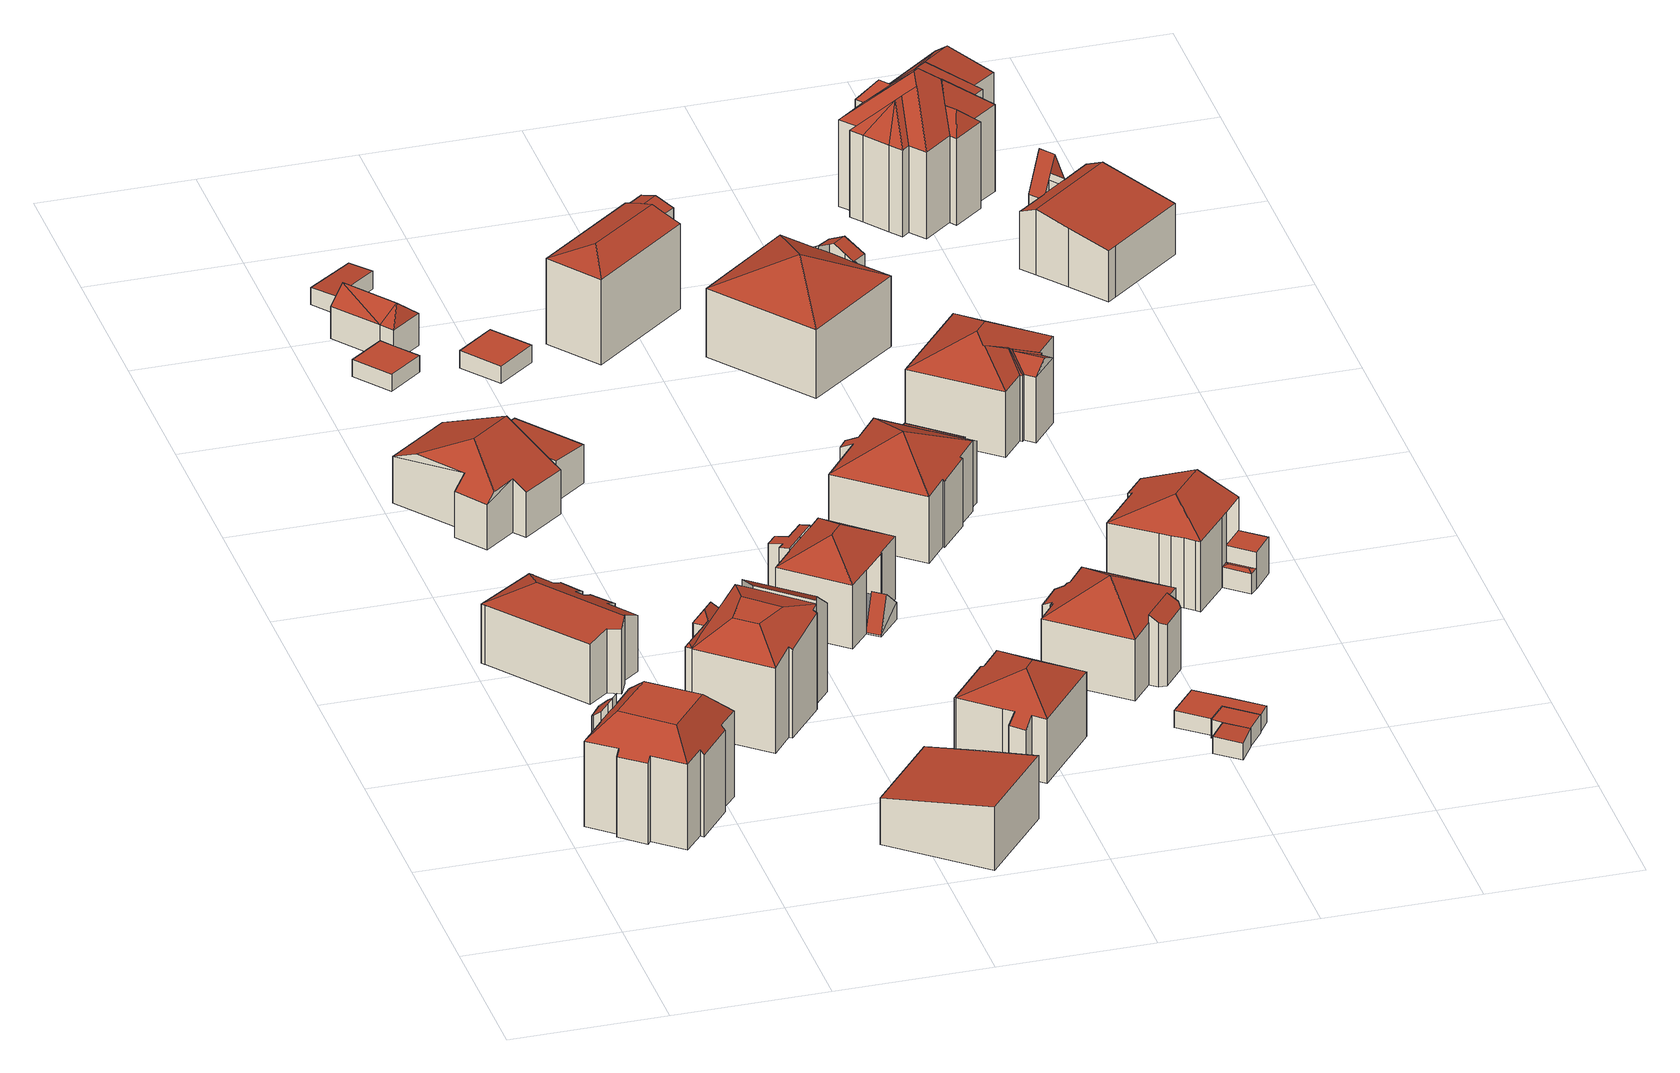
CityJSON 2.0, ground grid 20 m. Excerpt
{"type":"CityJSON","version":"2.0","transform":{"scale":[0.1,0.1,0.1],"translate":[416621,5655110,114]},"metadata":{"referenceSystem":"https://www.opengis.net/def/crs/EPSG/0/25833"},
"CityObjects":{
"building1":{"type":"Building","attributes":{"Gemeindeschluessel":14612000,"Geometrietyp2DReferenz":"3000","function":"31001_9998","roofType":"9999"},"children":["building1-1","building1-2"]},
"building1-1":{"type":"BuildingPart","attributes":{"Dachtyp_tdc":"tdcPolyFlatRoof","Dachneigung":38.19,"QualitaetDacherkennung":44,"Geometrietyp2DReferenz":"3000","measuredHeight":13.04,"roofType":"2100"},"parents":["building1"],"geometry":[{"type":"MultiSurface","lod":"2","boundaries":[[[0,1,2,3]],[[1,4,5,2]],[[4,6,7,5]],[[6,8,9,7]],[[8,10,11,12,9]],[[13,0,3,14,15]],[[13,16,10,8,6,4,1,0]],[[3,2,5,7,9,12,17,14]]],"semantics":{"surfaces":[{"type":"WallSurface"},{"type":"RoofSurface"},{"type":"GroundSurface"}],"values":[0,0,0,0,0,0,1,2]}}]},
"building1-2":{"type":"BuildingPart","attributes":{"Dachtyp_tdc":"tdcCutTentRoof","Dachneigung":0.212,"QualitaetDacherkennung":69,"Geometrietyp2DReferenz":"3000","measuredHeight":15.02,"roofType":"9999"},"parents":["building1"],"geometry":[{"type":"MultiSurface","lod":"2","boundaries":[[[11,18,19,12]],[[18,20,21,19]],[[20,22,23,21]],[[22,24,25,23]],[[24,26,27,25]],[[26,28,29,27]],[[28,30,31,29]],[[30,32,33,31]],[[32,34,35,33]],[[34,36,37,35]],[[36,38,39,37]],[[38,40,41,39]],[[40,42,43,41]],[[42,44,45,43]],[[18,11,46,15,47,48,49]],[[28,26,24,22,20,18,49,50]],[[38,36,34,32,30,28,50,51]],[[44,52,53,45]],[[52,47,54,53]],[[47,15,14,54]],[[47,52,44,42,40,38,51,48]],[[51,50,49,48]],[[45,53,54,14,17,12,19,21,23,25,27,29,31,33,35,37,39,41,43]]],"semantics":{"surfaces":[{"type":"WallSurface"},{"type":"RoofSurface"},{"type":"GroundSurface"}],"values":[0,0,0,0,0,0,0,0,0,0,0,0,0,0,1,1,1,0,0,0,1,1,2]}}]},
"building2":{"type":"Building","attributes":{"Dachtyp_tdc":"tdcHipAndGableRoof","Gemeindeschluessel":14612000,"Dachneigung":10.43,"QualitaetDacherkennung":39,"Geometrietyp2DReferenz":"3000","measuredHeight":9.29,"function":"31001_9998","roofType":"5000"},"geometry":[{"type":"Solid","lod":"2","boundaries":[[[[55,56,57,58]],[[56,59,60,57]],[[59,61,62,60]],[[61,63,64,62]],[[63,65,66,64]],[[65,67,68,66]],[[67,69,70,68]],[[69,71,72,70]],[[71,73,74,72]],[[73,75,76,74]],[[75,77,78,76]],[[77,79,80,78]],[[79,81,82,80]],[[81,83,84,82]],[[83,85,86,84]],[[85,87,88,86]],[[87,89,90,88]],[[89,91,92,90]],[[91,93,94,92]],[[93,55,58,94]],[[89,87,95]],[[87,85,83,81,79,77,75,95]],[[75,73,71,69,67,65,63,61,59,56,55,93,91,89,95]],[[58,57,60,62,64,66,68,70,72,74,76,78,80,82,84,86,88,90,92,94]]]],"semantics":{"surfaces":[{"type":"WallSurface"},{"type":"RoofSurface"},{"type":"GroundSurface"}],"values":[[0,0,0,0,0,0,0,0,0,0,0,0,0,0,0,0,0,0,0,0,1,1,1,2]]}}]},
"building3":{"type":"Building","attributes":{"Dachtyp_tdc":"tdcFreeFormRoof","Gemeindeschluessel":14612000,"Dachneigung":24.43,"QualitaetDacherkennung":12,"Geometrietyp2DReferenz":"3000","measuredHeight":10.75,"function":"31001_9998","roofType":"5000"},"geometry":[{"type":"Solid","lod":"2","boundaries":[[[[96,97,98]],[[99,100,101,102,103,104,105,106]],[[97,96,100,99]],[[96,107,101,100]],[[107,108,102,101]],[[108,109,103,102]],[[109,110,104,103]],[[110,111,105,104]],[[111,112,106,105]],[[112,97,99,106]],[[109,113,114,115,111,110]],[[107,96,98,114,113,108]],[[114,98,97,112,115]],[[112,111,115]],[[109,108,113]]]],"semantics":{"surfaces":[{"type":"WallSurface"},{"type":"GroundSurface"},{"type":"RoofSurface"}],"values":[[0,1,0,0,0,0,0,0,0,0,2,2,2,0,0]]}}]},
"building4":{"type":"Building","attributes":{"Gemeindeschluessel":14612000,"Geometrietyp2DReferenz":"3000","function":"31001_9998","roofType":"9999"},"children":["building4-1","building4-2","building4-3"]},
"building4-1":{"type":"BuildingPart","attributes":{"Dachtyp_tdc":"tdcFreeFormRoof","Dachneigung":56.17,"QualitaetDacherkennung":36,"Geometrietyp2DReferenz":"3000","measuredHeight":13.42,"roofType":"5000"},"parents":["building4"],"geometry":[{"type":"MultiSurface","lod":"2","boundaries":[[[116,117,118,119]],[[120,116,119,121]],[[122,123,124,125,126,127]],[[119,118,123,122]],[[118,128,124,123]],[[129,130,126,125,131]],[[130,121,127,126]],[[121,119,122,127]],[[132,120,121,130]],[[132,130,129]],[[117,116,120,132,129,133,128]],[[117,128,118]]],"semantics":{"surfaces":[{"type":"RoofSurface"},{"type":"GroundSurface"},{"type":"WallSurface"}],"values":[0,0,1,2,2,2,2,2,0,0,0,0]}}]},
"building4-2":{"type":"BuildingPart","attributes":{"Dachtyp_tdc":"tdcPolyFlatRoof","Dachneigung":38.94,"QualitaetDacherkennung":40,"Geometrietyp2DReferenz":"3000","measuredHeight":14.75,"roofType":"2100"},"parents":["building4"],"geometry":[{"type":"MultiSurface","lod":"2","boundaries":[[[134,135,136,137,138]],[[135,139,140,136]],[[139,141,142,143,140]],[[141,139,135,134]],[[137,136,140,143]]],"semantics":{"surfaces":[{"type":"WallSurface"},{"type":"RoofSurface"},{"type":"GroundSurface"}],"values":[0,0,0,1,2]}}]},
"building4-3":{"type":"BuildingPart","attributes":{"Dachtyp_tdc":"tdcCutTentRoof","Dachneigung":34.37,"QualitaetDacherkennung":35,"Geometrietyp2DReferenz":"3000","measuredHeight":14.91,"roofType":"9999"},"parents":["building4"],"geometry":[{"type":"MultiSurface","lod":"2","boundaries":[[[144,145,146,147]],[[145,148,149,146]],[[148,131,125,149]],[[150,151,152,124,128]],[[151,138,137,152]],[[142,153,154,143]],[[153,155,156,154]],[[155,144,147,156]],[[131,148,157,158]],[[151,150,133,131,158,159]],[[142,138,151,159,160]],[[148,145,144,155,153,142,160,157]],[[160,159,158,157]],[[147,146,149,125,124,152,137,143,154,156]]],"semantics":{"surfaces":[{"type":"WallSurface"},{"type":"RoofSurface"},{"type":"GroundSurface"}],"values":[0,0,0,0,0,0,0,0,1,1,1,1,1,2]}}]},
"building5":{"type":"Building","attributes":{"Dachtyp_tdc":"tdcPolyFlatRoof","Gemeindeschluessel":14612000,"Dachneigung":9.01,"QualitaetDacherkennung":82,"Geometrietyp2DReferenz":"3000","measuredHeight":8.7,"function":"31001_9998","roofType":"2100"},"geometry":[{"type":"Solid","lod":"2","boundaries":[[[[161,162,163,164]],[[162,165,166,163]],[[165,167,168,166]],[[167,169,170,168]],[[169,161,164,170]],[[169,167,165,162,161]],[[164,163,166,168,170]]]],"semantics":{"surfaces":[{"type":"WallSurface"},{"type":"RoofSurface"},{"type":"GroundSurface"}],"values":[[0,0,0,0,0,1,2]]}}]},
"building6":{"type":"Building","attributes":{"Dachtyp_tdc":"tdcPolyFlatRoof","Gemeindeschluessel":14612000,"Dachneigung":0,"QualitaetDacherkennung":83,"Geometrietyp2DReferenz":"3000","measuredHeight":2.3,"function":"31001_9998","roofType":"1000"},"geometry":[{"type":"Solid","lod":"2","boundaries":[[[[171,172,173,174]],[[172,175,176,173]],[[175,177,178,176]],[[177,179,180,178]],[[179,171,174,180]],[[179,177,175,172,171]],[[174,173,176,178,180]]]],"semantics":{"surfaces":[{"type":"WallSurface"},{"type":"RoofSurface"},{"type":"GroundSurface"}],"values":[[0,0,0,0,0,1,2]]}}]},
"building7":{"type":"Building","attributes":{"Dachtyp_tdc":"tdcPolyFlatRoof","Gemeindeschluessel":14612000,"Dachneigung":3.55,"QualitaetDacherkennung":76,"Geometrietyp2DReferenz":"3000","measuredHeight":5.58,"function":"31001_9998","roofType":"2100"},"geometry":[{"type":"Solid","lod":"2","boundaries":[[[[181,182,183,184]],[[182,185,186,183]],[[185,187,188,186]],[[187,181,184,188]],[[187,185,182,181]],[[184,183,186,188]]]],"semantics":{"surfaces":[{"type":"WallSurface"},{"type":"RoofSurface"},{"type":"GroundSurface"}],"values":[[0,0,0,0,1,2]]}}]},
"building8":{"type":"Building","attributes":{"Dachtyp_tdc":"tdcFreeFormRoof","Gemeindeschluessel":14612000,"Dachneigung":41.23,"QualitaetDacherkennung":11,"Geometrietyp2DReferenz":"3000","measuredHeight":6.53,"function":"31001_9998","roofType":"5000"},"geometry":[{"type":"Solid","lod":"2","boundaries":[[[[189,190,176,178]],[[190,191,192,176]],[[191,193,194,192]],[[193,195,196,194]],[[195,189,178,196]],[[197,190,189]],[[190,197,198]],[[198,191,190]],[[197,189,195]],[[195,193,198,197]],[[191,198,193]],[[178,176,192,194,196]]]],"semantics":{"surfaces":[{"type":"WallSurface"},{"type":"RoofSurface"},{"type":"GroundSurface"}],"values":[[0,0,0,0,0,1,1,1,1,1,0,2]]}}]},
"building9":{"type":"Building","attributes":{"Dachtyp_tdc":"tdcPolyFlatRoof","Gemeindeschluessel":14612000,"Dachneigung":0,"QualitaetDacherkennung":0,"Geometrietyp2DReferenz":"3000","BezugspunktDach":"2000","measuredHeight":3,"function":"31001_9998"},"geometry":[{"type":"MultiSurface","lod":"2","boundaries":[[[199,200,201,202,203]],[[203,202,163,166]],[[202,201,204,163]],[[201,200,205,204]],[[200,199,206,205]],[[199,203,166,206]],[[166,163,204,205,206]]],"semantics":{"surfaces":[{"type":"RoofSurface"},{"type":"WallSurface"},{"type":"GroundSurface"}],"values":[0,1,1,1,1,1,2]}}]},
"building10":{"type":"Building","attributes":{"Dachtyp_tdc":"tdcPolyFlatRoof","Gemeindeschluessel":14612000,"Dachneigung":2.91,"QualitaetDacherkennung":65,"Geometrietyp2DReferenz":"3000","measuredHeight":2.51,"function":"31001_9998","roofType":"2100"},"geometry":[{"type":"Solid","lod":"2","boundaries":[[[[207,208,209,210]],[[208,211,212,209]],[[211,213,214,212]],[[213,207,210,214]],[[213,211,208,207]],[[210,209,212,214]]]],"semantics":{"surfaces":[{"type":"WallSurface"},{"type":"RoofSurface"},{"type":"GroundSurface"}],"values":[[0,0,0,0,1,2]]}}]},
"building11":{"type":"Building","attributes":{"Dachtyp_tdc":"tdcPolyFlatRoof","Gemeindeschluessel":14612000,"Dachneigung":0,"QualitaetDacherkennung":87,"Geometrietyp2DReferenz":"3000","measuredHeight":2.39,"function":"31001_9998","roofType":"1000"},"geometry":[{"type":"Solid","lod":"2","boundaries":[[[[215,216,217,218]],[[216,219,220,217]],[[219,221,222,220]],[[221,215,218,222]],[[221,219,216,215]],[[218,217,220,222]]]],"semantics":{"surfaces":[{"type":"WallSurface"},{"type":"RoofSurface"},{"type":"GroundSurface"}],"values":[[0,0,0,0,1,2]]}}]},
"building12":{"type":"Building","attributes":{"Gemeindeschluessel":14612000,"Geometrietyp2DReferenz":"3000","function":"31001_9998","roofType":"9999"},"children":["building12-1","building12-2","building12-3"]},
"building12-1":{"type":"BuildingPart","attributes":{"Dachtyp_tdc":"tdcPolyFlatRoof","Dachneigung":11.39,"QualitaetDacherkennung":41,"Geometrietyp2DReferenz":"3000","measuredHeight":9.18,"roofType":"2100"},"parents":["building12"],"geometry":[{"type":"MultiSurface","lod":"2","boundaries":[[[223,224,225]],[[226,227,228,229,230]],[[227,231,232,228]],[[231,233,234,232]],[[233,235,236,234]],[[235,237,238,236]],[[237,239,240,238]],[[239,223,225,240]],[[239,237,235,233,231,227,226,223]],[[225,229,228,232,234,236,238,240]]],"semantics":{"surfaces":[{"type":"WallSurface"},{"type":"RoofSurface"},{"type":"GroundSurface"}],"values":[0,0,0,0,0,0,0,0,1,2]}}]},
"building12-2":{"type":"BuildingPart","attributes":{"Dachtyp_tdc":"tdcHipRoof","Dachneigung":28.52,"QualitaetDacherkennung":69,"Geometrietyp2DReferenz":"3000","measuredHeight":11.44,"roofType":"3200"},"parents":["building12"],"geometry":[{"type":"MultiSurface","lod":"2","boundaries":[[[241,242,243]],[[241,244,245,242]],[[244,246,247,245]],[[246,230,229,247]],[[224,248,249,225]],[[248,250,251,249]],[[250,252,253,251]],[[252,254,255,256,253]],[[250,248,257]],[[246,244,258]],[[248,224,230,246,258,257]],[[244,241,254,252,250,257,258]],[[242,245,247,229,225,249,251,253,256]]],"semantics":{"surfaces":[{"type":"WallSurface"},{"type":"RoofSurface"},{"type":"GroundSurface"}],"values":[0,0,0,0,0,0,0,0,1,1,1,1,2]}}]},
"building12-3":{"type":"BuildingPart","attributes":{"Dachtyp_tdc":"tdcGableRoof","Dachneigung":69.74,"QualitaetDacherkennung":8,"Geometrietyp2DReferenz":"3000","measuredHeight":4.91,"roofType":"3100"},"parents":["building12"],"geometry":[{"type":"MultiSurface","lod":"2","boundaries":[[[243,259,260,261]],[[256,262,263,242]],[[255,264,262,256]],[[264,259,263,262]],[[259,243,242,263]],[[259,264,260]],[[264,255,261,260]]],"semantics":{"surfaces":[{"type":"RoofSurface"},{"type":"GroundSurface"},{"type":"WallSurface"}],"values":[0,1,2,2,2,2,0]}}]},
"building13":{"type":"Building","attributes":{"Dachtyp_tdc":"tdcHipRoof","Gemeindeschluessel":14612000,"Dachneigung":22.95,"QualitaetDacherkennung":58,"Geometrietyp2DReferenz":"3000","measuredHeight":11.78,"function":"31001_9998","roofType":"3200"},"geometry":[{"type":"Solid","lod":"2","boundaries":[[[[265,266,267,268]],[[266,269,270,267]],[[269,271,272,270]],[[271,273,274,272]],[[273,275,276,274]],[[275,277,278,276]],[[277,279,280,278]],[[279,281,282,280]],[[281,283,284,282]],[[283,285,286,284]],[[285,287,288,286]],[[287,265,268,288]],[[283,281,279,277,275,273,271,289]],[[269,266,290]],[[271,269,290,289]],[[266,265,287,285,283,289,290]],[[268,267,270,272,274,276,278,280,282,284,286,288]]]],"semantics":{"surfaces":[{"type":"WallSurface"},{"type":"RoofSurface"},{"type":"GroundSurface"}],"values":[[0,0,0,0,0,0,0,0,0,0,0,0,1,1,1,1,2]]}}]},
"building14":{"type":"Building","attributes":{"Gemeindeschluessel":14612000,"Geometrietyp2DReferenz":"3000","function":"31001_9998","roofType":"9999"},"children":["building14-1","building14-2"]},
"building14-1":{"type":"BuildingPart","attributes":{"Dachtyp_tdc":"tdcHipAndGableRoof","Dachneigung":17.61,"QualitaetDacherkennung":70,"Geometrietyp2DReferenz":"3000","measuredHeight":13.07,"roofType":"5000"},"parents":["building14"],"geometry":[{"type":"MultiSurface","lod":"2","boundaries":[[[291,292,293,294]],[[292,295,296,293]],[[295,297,298,296]],[[299,300,301,302]],[[300,291,294,301]],[[292,291,303]],[[291,300,304,305,303]],[[295,292,303,305,306,307,308]],[[295,308,297]],[[299,309,304,300]],[[294,293,296,298,302,301]]],"semantics":{"surfaces":[{"type":"WallSurface"},{"type":"RoofSurface"},{"type":"GroundSurface"}],"values":[0,0,0,0,0,1,1,1,0,0,2]}}]},
"building14-2":{"type":"BuildingPart","attributes":{"Dachtyp_tdc":"tdcGableRoof","Dachneigung":17.36,"QualitaetDacherkennung":72,"Geometrietyp2DReferenz":"3000","measuredHeight":12.71,"roofType":"3100"},"parents":["building14"],"geometry":[{"type":"MultiSurface","lod":"2","boundaries":[[[310,311,298,297,308]],[[310,312,313,311]],[[312,309,299,302,313]],[[312,310,314]],[[310,308,306,315,314]],[[309,312,314,315]],[[298,311,313,302]]],"semantics":{"surfaces":[{"type":"WallSurface"},{"type":"RoofSurface"},{"type":"GroundSurface"}],"values":[0,0,0,0,1,1,2]}}]},
"building15":{"type":"Building","attributes":{"Gemeindeschluessel":14612000,"Geometrietyp2DReferenz":"3000","function":"31001_9998","roofType":"9999"},"children":["building15-1","building15-2"]},
"building15-1":{"type":"BuildingPart","attributes":{"Dachtyp_tdc":"tdcTentRoof","Dachneigung":26.87,"QualitaetDacherkennung":73,"Geometrietyp2DReferenz":"3000","measuredHeight":12.7,"roofType":"3500"},"parents":["building15"],"geometry":[{"type":"MultiSurface","lod":"2","boundaries":[[[316,317,318,319]],[[317,320,321,318]],[[320,322,323,321]],[[324,325,326,327]],[[325,328,329,326]],[[330,331,332,333]],[[328,330,333,329]],[[331,334,335,332]],[[334,336,337,335]],[[336,338,339,337]],[[338,340,341,339]],[[340,342,343,341]],[[342,316,319,343]],[[325,324,322,320,344]],[[336,334,331,330,328,325,344]],[[338,336,344]],[[320,317,316,342,340,338,344]],[[319,318,321,323,327,326,329,333,332,335,337,339,341,343]]],"semantics":{"surfaces":[{"type":"WallSurface"},{"type":"RoofSurface"},{"type":"GroundSurface"}],"values":[0,0,0,0,0,0,0,0,0,0,0,0,0,1,1,1,1,2]}}]},
"building15-2":{"type":"BuildingPart","attributes":{"Dachtyp_tdc":"tdcPolyFlatRoof","Dachneigung":33.54,"QualitaetDacherkennung":64,"Geometrietyp2DReferenz":"3000","measuredHeight":9.73,"roofType":"2100"},"parents":["building15"],"geometry":[{"type":"MultiSurface","lod":"2","boundaries":[[[345,324,327,346]],[[347,348,323,322]],[[347,345,346,348]],[[347,322,324,345]],[[346,327,323,348]]],"semantics":{"surfaces":[{"type":"WallSurface"},{"type":"RoofSurface"},{"type":"GroundSurface"}],"values":[0,0,0,1,2]}}]},
"building16":{"type":"Building","attributes":{"Gemeindeschluessel":14612000,"Geometrietyp2DReferenz":"3000","function":"31001_9998","roofType":"9999"},"children":["building16-1","building16-2"]},
"building16-1":{"type":"BuildingPart","attributes":{"Dachtyp_tdc":"tdcTentRoof","Dachneigung":31.18,"QualitaetDacherkennung":73,"Geometrietyp2DReferenz":"3000","measuredHeight":12.28,"roofType":"3500"},"parents":["building16"],"geometry":[{"type":"MultiSurface","lod":"2","boundaries":[[[349,350,351,352]],[[350,353,354,351]],[[353,355,356,354]],[[355,357,358,356]],[[357,359,360,358]],[[359,361,362,360]],[[361,363,364,362]],[[363,365,366,364]],[[365,367,368,366]],[[367,369,370,368]],[[369,371,372,370]],[[371,373,374,372]],[[373,375,376,374]],[[353,350,377]],[[371,369,367,365,363,361,359,357,355,353,377]],[[373,371,377]],[[350,349,375,373,377]],[[352,351,354,356,358,360,362,364,366,368,370,372,374,376]]],"semantics":{"surfaces":[{"type":"WallSurface"},{"type":"RoofSurface"},{"type":"GroundSurface"}],"values":[0,0,0,0,0,0,0,0,0,0,0,0,0,1,1,1,1,2]}}]},
"building16-2":{"type":"BuildingPart","attributes":{"Dachtyp_tdc":"tdcPolyFlatRoof","Dachneigung":30.59,"QualitaetDacherkennung":47,"Geometrietyp2DReferenz":"3000","measuredHeight":9.62,"roofType":"2100"},"parents":["building16"],"geometry":[{"type":"MultiSurface","lod":"2","boundaries":[[[378,379,380,381]],[[379,382,349,352,380]],[[383,384,385,376,375]],[[384,386,387,385]],[[386,378,381,387]],[[386,384,383,382,379,378]],[[381,380,352,376,385,387]]],"semantics":{"surfaces":[{"type":"WallSurface"},{"type":"RoofSurface"},{"type":"GroundSurface"}],"values":[0,0,0,0,0,1,2]}}]},
"building17":{"type":"Building","attributes":{"Dachtyp_tdc":"tdcPolyFlatRoof","Gemeindeschluessel":14612000,"Dachneigung":5.43,"QualitaetDacherkennung":57,"Geometrietyp2DReferenz":"3000","measuredHeight":2.51,"function":"31001_9998","roofType":"2100"},"geometry":[{"type":"Solid","lod":"2","boundaries":[[[[388,389,390,391]],[[389,392,393,390]],[[392,394,395,393]],[[394,388,391,395]],[[394,392,389,388]],[[391,390,393,395]]]],"semantics":{"surfaces":[{"type":"WallSurface"},{"type":"RoofSurface"},{"type":"GroundSurface"}],"values":[[0,0,0,0,1,2]]}}]},
"building18":{"type":"Building","attributes":{"Dachtyp_tdc":"tdcPolyFlatRoof","Gemeindeschluessel":14612000,"Dachneigung":0,"QualitaetDacherkennung":63,"Geometrietyp2DReferenz":"3000","measuredHeight":2.42,"function":"31001_9998","roofType":"1000"},"geometry":[{"type":"Solid","lod":"2","boundaries":[[[[396,397,398,399]],[[397,400,401,398]],[[400,402,403,401]],[[402,392,404,403]],[[392,389,405,404]],[[389,396,399,405]],[[389,392,402,400,397,396]],[[399,398,401,403,404,405]]]],"semantics":{"surfaces":[{"type":"WallSurface"},{"type":"RoofSurface"},{"type":"GroundSurface"}],"values":[[0,0,0,0,0,0,1,2]]}}]},
"building19":{"type":"Building","attributes":{"Dachtyp_tdc":"tdcPolyFlatRoof","Gemeindeschluessel":14612000,"Dachneigung":0,"QualitaetDacherkennung":74,"Geometrietyp2DReferenz":"3000","measuredHeight":2.34,"function":"31001_9998","roofType":"1000"},"geometry":[{"type":"Solid","lod":"2","boundaries":[[[[406,407,408,409]],[[407,410,411,408]],[[410,412,413,411]],[[412,414,415,413]],[[414,416,417,415]],[[416,418,419,417]],[[418,406,409,419]],[[418,416,414,412,410,407,406]],[[409,408,411,413,415,417,419]]]],"semantics":{"surfaces":[{"type":"WallSurface"},{"type":"RoofSurface"},{"type":"GroundSurface"}],"values":[[0,0,0,0,0,0,0,1,2]]}}]},
"building20":{"type":"Building","attributes":{"Dachtyp_tdc":"tdcPolyFlatRoof","Gemeindeschluessel":14612000,"Dachneigung":0,"QualitaetDacherkennung":70,"Geometrietyp2DReferenz":"3000","measuredHeight":2.42,"function":"31001_9998","roofType":"1000"},"geometry":[{"type":"Solid","lod":"2","boundaries":[[[[420,421,422,423]],[[421,424,425,422]],[[424,426,427,425]],[[426,420,423,427]],[[426,424,421,420]],[[423,422,425,427]]]],"semantics":{"surfaces":[{"type":"WallSurface"},{"type":"RoofSurface"},{"type":"GroundSurface"}],"values":[[0,0,0,0,1,2]]}}]},
"building21":{"type":"Building","attributes":{"Gemeindeschluessel":14612000,"Geometrietyp2DReferenz":"3000","function":"31001_9998","roofType":"9999"},"children":["building21-1","building21-2"]},
"building21-1":{"type":"BuildingPart","attributes":{"Dachtyp_tdc":"tdcGableRoof","Dachneigung":26.5,"QualitaetDacherkennung":74,"Geometrietyp2DReferenz":"3000","measuredHeight":11.21,"roofType":"3100"},"parents":["building21"],"geometry":[{"type":"MultiSurface","lod":"2","boundaries":[[[428,429,430,431]],[[432,433,434,435]],[[435,436,437,434]],[[436,438,439,437]],[[438,440,441,439]],[[440,442,443,441]],[[442,444,445,443]],[[444,446,447,445]],[[446,428,431,447]],[[442,440,438,436,435,432,435,448]],[[448,449,429,428,446,444,442]],[[431,430,450,434,433,434,437,439,441,443,445,447]]],"semantics":{"surfaces":[{"type":"WallSurface"},{"type":"RoofSurface"},{"type":"GroundSurface"}],"values":[0,0,0,0,0,0,0,0,0,1,1,2]}}]},
"building21-2":{"type":"BuildingPart","attributes":{"Dachtyp_tdc":"tdcTentRoof","Dachneigung":26.08,"QualitaetDacherkennung":76,"Geometrietyp2DReferenz":"3000","measuredHeight":13.18,"roofType":"3500"},"parents":["building21"],"geometry":[{"type":"MultiSurface","lod":"2","boundaries":[[[451,452,453,454]],[[452,455,433,453]],[[455,435,434,433]],[[456,430,429]],[[456,457,458,430]],[[457,459,460,458]],[[459,451,454,460]],[[451,459,461]],[[452,451,461]],[[457,456,449,462,435,455,452,461]],[[459,457,461]],[[454,453,433,434,450,430,458,460]]],"semantics":{"surfaces":[{"type":"WallSurface"},{"type":"RoofSurface"},{"type":"GroundSurface"}],"values":[0,0,0,0,0,0,0,1,1,1,1,2]}}]},
"building22":{"type":"Building","attributes":{"Dachtyp_tdc":"tdcFreeFormRoof","Gemeindeschluessel":14612000,"Dachneigung":26.68,"QualitaetDacherkennung":79,"Geometrietyp2DReferenz":"3000","measuredHeight":12.27,"function":"31001_9998","roofType":"5000"},"geometry":[{"type":"Solid","lod":"2","boundaries":[[[[463,464,465,466]],[[464,467,468,465]],[[467,469,470,468]],[[469,471,472,470]],[[471,473,474,472]],[[473,475,476,474]],[[475,477,478,476]],[[477,479,480,478]],[[479,481,482,480]],[[481,483,484,482]],[[483,485,486,484]],[[485,463,466,486]],[[487,488,489,490,491,492,485,483]],[[493,494,487,483,481]],[[493,481,479]],[[494,493,479,477]],[[488,487,494,477,475]],[[489,488,475,473]],[[490,489,473,471]],[[491,490,471,469]],[[495,496,492,491,469,467]],[[495,467,464]],[[496,495,464,463]],[[492,496,463,485]],[[466,465,468,470,472,474,476,478,480,482,484,486]]]],"semantics":{"surfaces":[{"type":"WallSurface"},{"type":"RoofSurface"},{"type":"GroundSurface"}],"values":[[0,0,0,0,0,0,0,0,0,0,0,0,1,1,1,1,1,1,1,1,1,0,1,1,2]]}}]},
"building23":{"type":"Building","attributes":{"Gemeindeschluessel":14612000,"Geometrietyp2DReferenz":"3000","function":"31001_9998","roofType":"9999"},"children":["building23-1","building23-2"]},
"building23-1":{"type":"BuildingPart","attributes":{"Dachtyp_tdc":"tdcPolyFlatRoof","Dachneigung":0,"QualitaetDacherkennung":39,"Geometrietyp2DReferenz":"3000","measuredHeight":5.01,"roofType":"1000"},"parents":["building23"],"geometry":[{"type":"MultiSurface","lod":"2","boundaries":[[[497,498,499,500]],[[498,501,502,499]],[[503,497,500,504]],[[503,501,498,497]],[[500,499,502,504]]],"semantics":{"surfaces":[{"type":"WallSurface"},{"type":"RoofSurface"},{"type":"GroundSurface"}],"values":[0,0,0,1,2]}}]},
"building23-2":{"type":"BuildingPart","attributes":{"Dachtyp_tdc":"tdcHipAndGableRoof","Dachneigung":22.65,"QualitaetDacherkennung":49,"Geometrietyp2DReferenz":"3000","measuredHeight":12.1,"roofType":"5000"},"parents":["building23"],"geometry":[{"type":"MultiSurface","lod":"2","boundaries":[[[505,506,507,508]],[[506,509,503,504,507]],[[510,502,501]],[[510,511,512,502]],[[511,513,514,512]],[[513,515,516,514]],[[515,517,518,516]],[[517,519,520,518]],[[519,521,522,520]],[[521,523,524,522]],[[523,525,526,524]],[[525,527,528,526]],[[527,505,508,528]],[[523,521,519,517,515,513,529]],[[513,511,510,509,506,529]],[[506,505,527,525,523,529]],[[508,507,504,502,512,514,516,518,520,522,524,526,528]]],"semantics":{"surfaces":[{"type":"WallSurface"},{"type":"RoofSurface"},{"type":"GroundSurface"}],"values":[0,0,0,0,0,0,0,0,0,0,0,0,0,1,1,1,2]}}]},
"building24":{"type":"Building","attributes":{"Dachtyp_tdc":"tdcFreeFormRoof","Gemeindeschluessel":14612000,"Dachneigung":15.13,"QualitaetDacherkennung":25,"Geometrietyp2DReferenz":"3000","measuredHeight":3,"function":"31001_9998","roofType":"5000"},"geometry":[{"type":"Solid","lod":"2","boundaries":[[[[530,531,502,512]],[[531,532,499,502]],[[532,533,534,499]],[[533,530,512,534]],[[535,533,532]],[[536,535,532,531]],[[536,531,530]],[[535,536,530,533]],[[512,502,499,534]]]],"semantics":{"surfaces":[{"type":"WallSurface"},{"type":"RoofSurface"},{"type":"GroundSurface"}],"values":[[0,0,0,0,1,1,1,1,2]]}}]},
"building25":{"type":"Building","attributes":{"Dachtyp_tdc":"tdcFreeFormRoof","Gemeindeschluessel":14612000,"Dachneigung":42.09,"QualitaetDacherkennung":21,"Geometrietyp2DReferenz":"3000","measuredHeight":17.71,"function":"31001_9998","roofType":"5000"},"geometry":[{"type":"Solid","lod":"2","boundaries":[[[[537,538,539,540]],[[538,541,542,539]],[[541,543,544,542]],[[543,545,546,544]],[[545,547,548,546]],[[547,549,550,548]],[[549,551,552,550]],[[551,553,554,552]],[[553,555,556,554]],[[555,557,558,556]],[[557,559,560,558]],[[559,561,562,560]],[[561,563,564,562]],[[563,565,566,564]],[[565,567,568,566]],[[567,569,570,568]],[[569,571,572,570]],[[571,573,574,572]],[[573,575,576,574]],[[575,577,578,576]],[[577,579,580,578]],[[579,537,540,580]],[[581,582,579,577]],[[583,584,585,581,577,575]],[[586,587,588,583,575,573]],[[586,573,571]],[[587,586,571,569]],[[588,587,569,567]],[[589,584,583,588,567,565]],[[590,589,565,563]],[[591,590,563,561]],[[592,591,561,559]],[[592,559,557]],[[557,591,592]],[[591,589,590]],[[557,589,591]],[[589,585,584]],[[555,589,557]],[[555,585,589]],[[593,585,555]],[[549,585,593]],[[585,549,547]],[[594,593,555,553]],[[594,553,551]],[[593,594,551,549]],[[581,585,547,545]],[[595,582,581,545,543]],[[595,538,537]],[[595,541,538]],[[541,595,543]],[[582,595,537,579]],[[540,539,542,544,546,548,550,552,554,556,558,560,562,564,566,568,570,572,574,576,578,580]]]],"semantics":{"surfaces":[{"type":"WallSurface"},{"type":"RoofSurface"},{"type":"GroundSurface"}],"values":[[0,0,0,0,0,0,0,0,0,0,0,0,0,0,0,0,0,0,0,0,0,0,1,1,1,1,1,1,1,1,1,1,1,1,1,1,1,1,1,1,1,1,1,1,1,1,1,1,1,1,1,2]]}}]},
"building26":{"type":"Building","attributes":{"Gemeindeschluessel":14612000,"Geometrietyp2DReferenz":"3000","function":"31001_9998","roofType":"9999"},"children":["building26-1","building26-2"]},
"building26-1":{"type":"BuildingPart","attributes":{"Dachtyp_tdc":"tdcGableRoof","Dachneigung":10.49,"QualitaetDacherkennung":35,"Geometrietyp2DReferenz":"3000","measuredHeight":9.02,"roofType":"3100"},"parents":["building26"],"geometry":[{"type":"MultiSurface","lod":"2","boundaries":[[[596,597,598]],[[596,599,600,597]],[[599,601,602,600]],[[601,603,604,602]],[[603,605,606,604]],[[605,607,608,606]],[[607,609,610,608]],[[609,611,612,610]],[[611,613,614,612]],[[613,615,616,614]],[[615,617,616]],[[611,609,607,605,603,601]],[[601,599,596,618,615,613,611]],[[597,600,602,604,606,608,610,612,614,616]]],"semantics":{"surfaces":[{"type":"WallSurface"},{"type":"RoofSurface"},{"type":"GroundSurface"}],"values":[0,0,0,0,0,0,0,0,0,0,0,1,1,2]}}]},
"building26-2":{"type":"BuildingPart","attributes":{"Dachtyp_tdc":"tdcGableRoof","Dachneigung":66.54,"QualitaetDacherkennung":50,"Geometrietyp2DReferenz":"3000","measuredHeight":12.33,"roofType":"3100"},"parents":["building26"],"geometry":[{"type":"MultiSurface","lod":"2","boundaries":[[[619,620,621,622]],[[620,598,597,621]],[[617,619,622,616]],[[617,618,623,624,619]],[[625,624,623,626]],[[626,596,598]],[[620,625,626,598]],[[619,624,625,620]],[[622,621,597,616]]],"semantics":{"surfaces":[{"type":"WallSurface"},{"type":"RoofSurface"},{"type":"GroundSurface"}],"values":[0,0,0,1,1,0,0,0,2]}}]}
},
"vertices":[
[45,275,139],[45,283,134],[45,283,15],[45,275,15],[59,302,134],[59,302,15],[70,303,140],[70,303,15],[75,298,145],[75,298,15],[81,304,145],[81,304,132],[81,304,15],[52,269,146],[52,269,15],[52,269,132],[82,305,146],[82,305,15],
[106,334,132],[106,334,15],[142,304,133],[142,304,15],[145,307,128],[145,307,15],[174,283,129],[174,283,15],[172,281,132],[172,281,15],[210,248,133],[210,248,15],[186,221,133],[186,221,15],[190,218,127],[190,218,15],[150,170,127],[150,170,15],[146,173,133],[146,173,15],[123,146,133],[123,146,15],[86,177,133],[86,177,15],[82,172,126],[82,172,15],[51,198,125],[51,198,15],[82,305,132],[21,232,132],[63,235,165],[112,292,165],[170,244,165],[121,185,165],[55,203,133],[55,203,15],[21,232,15],
[107,659,90],[119,669,83],[119,669,13],[107,659,13],[137,639,85],[137,639,13],[126,631,91],[126,631,13],[133,621,91],[133,621,13],[144,630,85],[144,630,13],[167,605,83],[167,605,13],[155,596,90],[155,596,13],[182,560,90],[182,560,13],[161,544,103],[161,544,13],[159,537,106],[159,537,13],[149,515,102],[149,515,13],[133,523,101],[133,523,13],[107,503,95],[107,503,13],[13,627,94],[13,627,13],[13,626,94],[13,626,13],[10,630,94],[10,630,13],[86,688,90],[86,688,13],[89,685,90],[89,685,13],[88,685,90],[88,685,13],[81,640,106],
[193,924,79],[88,1063,82],[145,987,125],[88,1063,18],[193,924,18],[139,884,18],[127,900,18],[87,869,18],[58,908,18],[74,920,18],[10,1004,18],[139,884,80],[127,900,91],[87,869,80],[58,908,81],[74,920,97],[10,1004,82],[98,878,91],[94,948,125],[31,976,98],
[235,459,148],[246,472,148],[245,487,132],[220,458,132],[236,449,137],[231,448,132],[220,458,14],[245,487,14],[262,473,14],[202,402,14],[196,407,14],[231,448,14],[262,473,132],[202,402,132],[196,407,132],[202,402,131],[201,408,137],[205,407,132],
[290,491,161],[310,514,136],[310,514,14],[290,491,14],[290,491,152],[383,451,136],[383,451,14],[363,427,162],[363,427,152],[363,427,14],
[314,360,135],[310,363,138],[310,363,14],[314,360,14],[285,332,131],[285,332,14],[262,473,146],[283,497,152],[283,497,14],[356,418,150],[356,418,14],[360,415,147],[360,415,14],[280,385,162],[254,407,162],[277,450,163],[318,414,163],
[346,100,76],[429,199,76],[429,199,12],[346,100,12],[487,151,88],[487,151,12],[542,104,99],[542,104,12],[459,5,99],[459,5,12],
[82,1257,37],[47,1303,37],[47,1303,14],[82,1257,14],[91,1336,37],[91,1336,14],[103,1320,37],[103,1320,14],[126,1290,37],[126,1290,14],
[242,996,64],[199,964,67],[199,964,11],[242,996,11],[139,1046,67],[139,1046,11],[181,1077,64],[181,1077,11],
[103,1320,58],[91,1336,58],[47,1394,58],[47,1394,14],[86,1424,58],[86,1424,14],[142,1349,58],[142,1349,14],[114,1346,79],[66,1409,79],
[511,179,42],[446,233,42],[423,205,42],[429,199,42],[487,151,42],[423,205,12],[446,233,12],[511,179,12],
[107,1524,33],[128,1495,35],[128,1495,10],[107,1524,10],[70,1452,35],[70,1452,10],[48,1482,33],[48,1482,10],
[260,1278,36],[212,1241,36],[212,1241,12],[260,1278,12],[175,1289,36],[175,1289,12],[223,1326,36],[223,1326,12],
[427,677,106],[427,677,102],[427,677,14],[389,632,106],[379,641,104],[379,641,14],[389,632,14],[389,632,102],[385,647,104],[385,647,14],[371,659,100],[371,659,14],[383,673,100],[383,673,14],[397,662,104],[397,662,14],[417,685,104],[417,685,14],
[464,566,101],[464,566,14],[464,566,16],[439,537,101],[439,537,14],[363,601,102],[363,601,14],[443,696,102],[443,696,14],[519,632,101],[519,632,14],[493,601,101],[493,601,14],[493,600,101],[493,600,37],[493,600,14],[451,631,129],[435,611,129],
[479,554,16],[490,567,63],[475,579,63],[508,588,14],[479,554,14],[508,588,37],
[537,318,100],[561,348,100],[561,348,10],[537,318,10],[650,274,98],[650,274,10],[575,183,98],[575,183,10],[560,195,99],[560,195,10],[549,182,88],[549,182,10],[532,196,89],[532,196,10],[543,209,99],[543,209,10],[531,219,99],[531,219,10],[485,257,100],[485,257,10],[483,259,99],[483,259,10],[534,321,98],[534,321,10],[570,254,128],[583,270,128],
[338,1251,128],[289,1315,129],[289,1315,11],[338,1251,11],[414,1411,129],[414,1411,11],[418,1406,129],[418,1406,11],[446,1369,128],[463,1348,128],[463,1348,11],[446,1369,11],[349,1312,141],[446,1369,137],[438,1380,141],[428,1393,136],[418,1405,131],[418,1406,131],[446,1369,130],
[436,1420,131],[436,1420,11],[465,1383,130],[465,1383,11],[449,1403,138],[431,1389,138],
[524,860,101],[537,849,110],[537,849,15],[524,860,15],[565,882,112],[565,882,15],[621,835,112],[621,835,15],[660,802,112],[663,799,112],[663,799,15],[660,802,15],[639,771,110],[639,771,15],[642,769,109],[608,729,106],[608,729,15],[642,769,15],[606,731,108],[606,731,15],[580,699,106],[580,699,15],[481,782,106],[481,782,15],[527,836,109],[527,836,15],[514,848,100],[514,848,15],[576,795,142],
[673,817,100],[673,817,15],[633,850,100],[633,850,15],
[753,365,96],[727,334,95],[727,334,11],[753,365,11],[634,411,95],[634,411,11],[657,439,96],[657,439,11],[654,441,94],[654,441,11],[658,446,94],[658,446,11],[648,454,87],[648,454,11],[672,484,88],[672,484,11],[682,476,96],[682,476,11],[686,480,96],[686,480,11],[689,478,98],[689,478,11],[711,504,100],[711,504,11],[804,427,100],[804,427,11],[788,408,99],[788,408,11],[722,422,134],
[773,357,95],[763,357,99],[763,357,11],[773,357,11],[753,365,107],[788,408,107],[799,399,99],[799,399,11],[799,389,95],[799,389,11],
[783,198,31],[802,221,34],[802,221,8],[783,198,8],[830,199,34],[830,199,8],[813,173,31],[813,173,8],
[791,231,34],[793,234,34],[793,234,9],[791,231,9],[812,257,34],[812,257,9],[850,226,34],[850,226,9],[830,199,9],[802,221,9],
[812,257,33],[793,234,33],[793,234,10],[812,257,10],[755,265,33],[755,265,10],[788,305,33],[788,305,10],[827,274,33],[827,274,10],[863,245,33],[863,245,10],[850,226,33],[850,226,10],
[691,927,39],[656,886,39],[656,886,14],[691,927,14],[597,937,39],[597,937,14],[631,978,39],[631,978,14],
[648,1233,108],[647,1232,108],[647,1232,13],[648,1233,13],[608,1283,110],[608,1283,13],[608,1282,13],[608,1282,110],[610,1283,110],[610,1283,13],[613,1279,113],[613,1279,13],[629,1290,113],[629,1290,13],[643,1272,125],[643,1272,13],[661,1249,111],[661,1249,13],[645,1237,111],[645,1237,13],[626,1259,125],[645,1234,110],[626,1259,13],
[461,1231,107],[578,1322,109],[578,1322,13],[461,1231,13],[608,1283,109],[647,1232,110],[677,1193,110],[677,1193,13],[559,1103,107],[559,1103,13],[571,1214,145],[626,1259,110],
[799,979,104],[811,969,104],[811,969,14],[799,979,14],[779,931,104],[779,931,14],[767,942,104],[767,942,14],[765,939,104],[765,939,14],[762,941,104],[762,941,14],[735,909,104],[735,909,14],[636,992,104],[636,992,14],[726,1099,104],[726,1099,14],[825,1016,104],[825,1016,14],[799,985,104],[799,985,14],[801,983,104],[801,983,14],[728,979,129],[729,979,129],[759,982,119],[761,980,119],[763,980,118],[764,979,118],[742,1018,137],[727,1000,137],[795,950,117],[764,976,117],
[961,573,60],[937,543,60],[937,543,10],[961,573,10],[907,568,60],[907,568,10],[931,598,60],[931,598,10],
[834,679,101],[890,632,131],[890,632,10],[834,679,10],[931,598,106],[907,568,106],[899,558,106],[899,558,10],[859,511,106],[859,511,10],[854,515,106],[854,515,10],[843,525,106],[843,525,10],[830,535,105],[830,535,10],[818,545,105],[818,545,10],[766,588,103],[766,588,10],[814,646,103],[814,646,10],[810,650,101],[810,650,10],[850,585,131],
[899,558,38],[907,568,38],[937,543,38],[928,533,38],[928,533,10],[928,542,40],[907,559,40],
[763,1440,126],[751,1456,126],[751,1456,7],[763,1440,7],[728,1486,126],[728,1486,7],[716,1502,126],[716,1502,7],[726,1510,126],[726,1510,7],[710,1529,126],[710,1529,7],[749,1559,126],[749,1559,7],[742,1568,126],[742,1568,7],[780,1597,126],[780,1597,7],[786,1588,126],[786,1588,7],[864,1649,126],[864,1649,7],[916,1582,126],[916,1582,7],[885,1559,126],[885,1559,7],[893,1549,126],[893,1549,7],[877,1537,126],[877,1537,7],[897,1511,126],[897,1511,7],[864,1486,126],[864,1486,7],[870,1478,126],[870,1478,7],[832,1448,126],[832,1448,7],[826,1457,126],[826,1457,7],[789,1428,126],[789,1428,7],[773,1448,126],[773,1448,7],[798,1501,173],[780,1503,162],[833,1520,167],[806,1523,184],[800,1518,184],[840,1478,148],[830,1490,148],[834,1519,167],[809,1545,170],[825,1557,170],[826,1566,164],[863,1595,164],[782,1555,148],[771,1569,148],[770,1495,162],
[945,1383,88],[945,1383,9],[945,1383,80],[980,1411,88],[980,1411,9],[995,1392,99],[995,1392,9],[1060,1309,79],[1060,1309,9],[965,1235,79],[965,1235,9],[954,1226,79],[954,1226,9],[918,1272,90],[918,1272,9],[889,1310,99],[889,1310,9],[874,1328,88],[874,1328,9],[913,1358,88],[913,1358,9],[913,1358,80],[915,1360,88],
[899,1376,80],[931,1401,80],[931,1401,9],[899,1376,9],[930,1372,132],[916,1390,132],[931,1401,90],[945,1383,90]
]}
